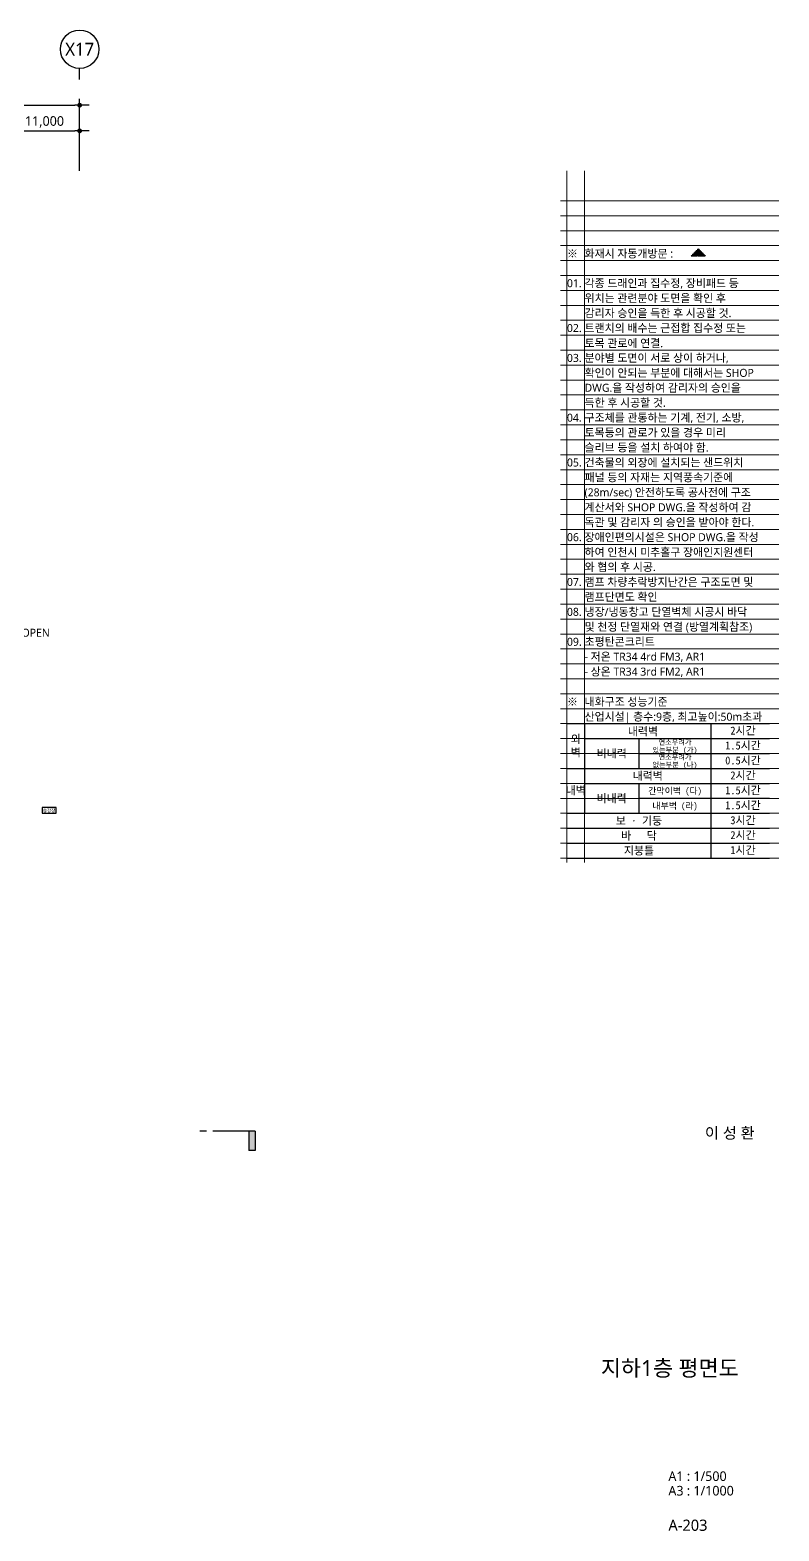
# Model space of a CAD drawing. Header units: millimetres. Extents: x 3546612 to 5615882, y 547008 to 3162891.
# Drawn here: x 5034356 to 5151369, y 1146445 to 1380891 of the extents above; entities that cross this region are included whole.
import ezdxf
from ezdxf.enums import TextEntityAlignment as Align

# ---------------------------------------------------------------- set-up
doc = ezdxf.new("R2010")
doc.units = ezdxf.units.MM
doc.linetypes.add('DASHDOTX2', pattern=[2, 1, -0.5, 0, -0.5])
for name, color, linetype, lineweight in [('A-AXIS-BUBL', 7, 'Continuous', 25), ('A-BORD-TEXT', 3, 'Continuous', 25), ('A-DIMS', 7, 'Continuous', 25), ('A-MKXS-MAK1', 3, 'Continuous', 25), ('A-MKXS-MAK2', 3, 'DASHDOTX2', 25), ('A-MKXS-TEXT1', 3, 'Continuous', 25), ('A-XXXX-TXT2', 3, 'Continuous', 25)]:
    doc.layers.add(name, color=color, linetype=linetype, lineweight=lineweight)
doc.layers.add('A-XXXX-NPLT', color=144, linetype='Continuous', lineweight=15, plot=False)
doc.styles.add('HY울릉도L', font='')
doc.styles.add('XR-평면도$0$맑은 고딕', font='malgun.ttf')
doc.styles.add('돋움체', font='')
doc.styles.add('맑은 고딕', font='malgun.ttf')
doc.styles.add('맑은고딕', font='malgun.ttf')
doc.styles.get('HY울릉도L').set_extended_font_data('HYwulM')
doc.styles.get('돋움체').set_extended_font_data('DotumChe')
doc.dimstyles.new('CDIM', dxfattribs={"dimtxt": 3, "dimasz": 1.5, "dimexe": 2, "dimexo": 1, "dimgap": 1, "dimtad": 1, "dimdec": 0, "dimrnd": 0.5, "dimzin": 0, "dimdsep": 32, "dimlunit": 6, "dimtxsty": 'HY울릉도L', "dimblk1": '_CIDOT', "dimblk2": '_CIDOT', "dimsah": 1, "dimcen": 5.5, "dimclrd": 2, "dimclre": 2, "dimclrt": 7, "dimadec": 0, "dimazin": 0, "dimtfac": 1, "dimtdec": 0, "dimtix": 1, "dimtmove": 2, "dimatfit": 1, "dimldrblk": '_CIDOT', "dimfxl": 1, "dimtolj": 1, "dimtzin": 0, "dimlwd": -1, "dimarcsym": 0})

# ---------------------------------------------------------------- blocks, each defined once
blk = doc.blocks.new('_CIDOT')
at = {"color": 0, "linetype": 'ByBlock'}
blk.add_line((2, 0), (-1, 0), dxfattribs=at)
at = {"color": 0, "linetype": 'ByBlock', "const_width": 0.5}
blk.add_lwpolyline([(-0.25, 0, 1), (0.25, 0, 1)], format="xyb", close=True, dxfattribs=at)
blk = doc.blocks.new('*D43')
at = {"layer": 'A-DIMS', "lineweight": -2, "transparency": 16777216}
for p, q in [((126693, 255621), (126693, 266871)), ((302693, 255621), (302693, 266871))]:
    blk.add_line(p, q, dxfattribs=at)
at = {"layer": 'A-DIMS', "transparency": 16777216}
blk.add_line((127443, 265871), (301943, 265871), dxfattribs=at)
at = {"layer": 'A-DIMS', "transparency": 16777216, "xscale": 750, "yscale": 750, "zscale": 750, "rotation": 180}
blk.add_blockref('_CIDOT', (126693, 265871), dxfattribs=at)
at = {"layer": 'A-DIMS', "transparency": 16777216, "xscale": 750, "yscale": 750, "zscale": 750}
blk.add_blockref('_CIDOT', (302693, 265871), dxfattribs=at)
at = {"layer": 'A-DIMS', "color": 3, "transparency": 16777216, "insert": (214693, 267275), "char_height": 1500, "attachment_point": 5, "style": '맑은고딕'}
blk.add_mtext('\\A1;176,000', dxfattribs=at)
blk = doc.blocks.new('*D44')
at = {"layer": 'A-DIMS', "lineweight": -2, "transparency": 16777216}
for p, q in [((291693, 255621), (291693, 262871)), ((302693, 255621), (302693, 262871))]:
    blk.add_line(p, q, dxfattribs=at)
at = {"layer": 'A-DIMS', "transparency": 16777216}
blk.add_line((292443, 261871), (301943, 261871), dxfattribs=at)
at = {"layer": 'A-DIMS', "transparency": 16777216, "xscale": 750, "yscale": 750, "zscale": 750, "rotation": 180}
blk.add_blockref('_CIDOT', (291693, 261871), dxfattribs=at)
at = {"layer": 'A-DIMS', "transparency": 16777216, "xscale": 750, "yscale": 750, "zscale": 750}
blk.add_blockref('_CIDOT', (302693, 261871), dxfattribs=at)
at = {"layer": 'A-DIMS', "color": 3, "transparency": 16777216, "insert": (297193, 263275), "char_height": 1500, "attachment_point": 5, "style": '맑은고딕'}
blk.add_mtext('\\A1;11,000', dxfattribs=at)
blk = doc.blocks.new('A$C46A32BF9')
at = {"layer": 'A-MKXS-MAK1'}
blk.add_hatch(color=256, dxfattribs=at).paths.add_polyline_path([(329116, 102621), (330116, 102621), (330116, 105621), (329116, 105621)])
for p, q in [((322486, 105621), (321486, 105621)), ((330116, 105621), (323486, 105621)), ((329116, 105621), (329116, 102621)), ((330116, 105621), (330116, 102621)), ((330116, 102621), (329116, 102621))]:
    blk.add_line(p, q, dxfattribs=at)
blk = doc.blocks.new('글_승강장')
at = {"layer": 'A-XXXX-TXT2', "color": 0, "ltscale": 100}
blk.add_lwpolyline([(-1100, 450), (-1100, -450), (1100, -450), (1100, 450)], close=True, dxfattribs=at)
at = {"layer": 'A-XXXX-TXT2', "ltscale": 100, "style": 'XR-평면도$0$맑은 고딕'}
blk.add_text('승강장', height=500, dxfattribs=at).set_placement((0, 0), align=Align.MIDDLE_CENTER)
blk = doc.blocks.new('NOTE(220317)')
at = {"layer": 'A-XXXX-NPLT'}
for p, q in [((1010649.8, 179732.7), (1010649.8, 175412.7)), ((1010759.8, 179732.7), (1010759.8, 175412.7)), ((1010609.8, 179546.1), (1011974.8, 179546.1)), ((1010609.8, 179452.7), (1011974.8, 179452.7)), ((1010609.8, 179359.4), (1011974.8, 179359.4)), ((1010609.8, 179266.1), (1011974.8, 179266.1)), ((1010609.8, 179172.7), (1011974.8, 179172.7)), ((1010609.8, 179079.4), (1011974.8, 179079.4)), ((1010609.8, 178986.1), (1011974.8, 178986.1)), ((1010609.8, 178892.7), (1011974.8, 178892.7)), ((1010609.8, 178799.4), (1011974.8, 178799.4)), ((1010609.8, 178706.1), (1011974.8, 178706.1)), ((1010609.8, 178612.7), (1011974.8, 178612.7)), ((1010609.8, 178519.4), (1011974.8, 178519.4)), ((1010609.8, 178426.1), (1011974.8, 178426.1)), ((1010609.8, 178332.7), (1011974.8, 178332.7)), ((1010609.8, 178239.4), (1011974.8, 178239.4)), ((1010609.8, 178146.1), (1011974.8, 178146.1)), ((1010609.8, 178052.7), (1011974.8, 178052.7)), ((1010609.8, 177959.4), (1011974.8, 177959.4)), ((1010609.8, 177866.1), (1011974.8, 177866.1)), ((1010609.8, 177772.7), (1011974.8, 177772.7)), ((1010609.8, 177679.4), (1011974.8, 177679.4)), ((1010609.8, 177586.1), (1011974.8, 177586.1)), ((1010609.8, 177492.7), (1011974.8, 177492.7)), ((1010609.8, 177399.4), (1011974.8, 177399.4)), ((1010609.8, 177306.1), (1011974.8, 177306.1)), ((1010609.8, 177212.7), (1011974.8, 177212.7)), ((1010609.8, 177119.4), (1011974.8, 177119.4)), ((1010609.8, 177026.1), (1011974.8, 177026.1)), ((1010609.8, 176932.7), (1011974.8, 176932.7)), ((1010609.8, 176839.4), (1011974.8, 176839.4)), ((1010609.8, 176746.1), (1011974.8, 176746.1)), ((1010609.8, 176652.7), (1011974.8, 176652.7)), ((1010609.8, 176559.4), (1011974.8, 176559.4)), ((1010609.8, 176466.1), (1011974.8, 176466.1)), ((1010609.8, 176372.7), (1011974.8, 176372.7)), ((1010609.8, 176279.4), (1011974.8, 176279.4)), ((1010609.8, 176186.1), (1011974.8, 176186.1)), ((1010609.8, 176092.7), (1011974.8, 176092.7)), ((1010609.8, 175999.4), (1011974.8, 175999.4)), ((1010609.8, 175906.1), (1011974.8, 175906.1)), ((1010609.8, 175812.7), (1011974.8, 175812.7)), ((1010609.8, 175719.4), (1011974.8, 175719.4)), ((1010609.8, 175626.1), (1011974.8, 175626.1)), ((1010609.8, 175532.7), (1011974.8, 175532.7)), ((1010609.8, 175439.4), (1011974.8, 175439.4))]:
    blk.add_line(p, q, dxfattribs=at)
blk = doc.blocks.new('NOTE_평면도')
h = blk.add_hatch(color=240)
h.dxf.hatch_style = 1
h.paths.add_polyline_path([(8008.9, 4986.8), (7986.9, 5008.8), (7964.9, 4986.8)])
for points in [[(7576.5, 3525.6), (8209, 3525.6)], [(7631.5, 3525.6), (7631.5, 3245.6)], [(8026.5, 3525.6), (8026.5, 3105.6)], [(7631.5, 3478.9), (8209, 3478.9)], [(7801.5, 3478.9), (7801.5, 3385.6)], [(7801.5, 3432.3), (8209, 3432.3)], [(7576.5, 3385.6), (8209, 3385.6)], [(7631.5, 3338.9), (8209, 3338.9)], [(7801.5, 3338.9), (7801.5, 3245.6)], [(7801.5, 3292.3), (8209, 3292.3)], [(7576.5, 3245.6), (8209, 3245.6)], [(7576.5, 3198.9), (8209, 3198.9)], [(7576.5, 3152.3), (8209, 3152.3)], [(7576.5, 3105.6), (8209, 3105.6)]]:
    blk.add_lwpolyline(points)
at = {"layer": 'A-MKXS-MAK2', "color": 240}
blk.add_lwpolyline([(8008.9, 4986.8), (7986.9, 5008.8), (7964.9, 4986.8)], close=True, dxfattribs=at)
at = {"layer": 'A-XXXX-TXT2', "style": '맑은 고딕'}
for s, p in [('※', (7576.5, 4993.9)), ('화재시 자동개방문 : ', (7631.5, 4993.9)), ('01.', (7576.5, 4901.4)), ('각종 드래인과 집수정, 장비패드 등', (7631.5, 4901.4)), ('위치는 관련분야 도면을 확인 후', (7631.5, 4854.8)), ('감리자 승인을 득한 후 시공할 것.', (7631.5, 4808.1)), ('02.', (7576.5, 4761.4)), ('트랜치의 배수는 근접합 집수정 또는', (7631.5, 4761.4)), ('토목 관로에 연결.', (7631.5, 4713.9)), ('03.', (7576.5, 4668.1)), ('분야별 도면이 서로 상이 하거나,', (7631.5, 4668.1)), ('확인이 안되는 부분에 대해서는 SHOP', (7631.5, 4621.4)), ('DWG.을 작성하여 감리자의 승인을', (7631.5, 4574.8)), ('득한 후 시공할 것.', (7631.5, 4528.1)), ('04.', (7576.5, 4481.4)), ('구조체를 관통하는 기계, 전기, 소방,', (7631.5, 4481.4)), ('토목등의 관로가 있을 경우 미리', (7631.5, 4434.8)), ('슬리브 등을 설치 하여야 함.', (7631.5, 4388.1)), ('05.', (7576.5, 4341.4)), ('건축물의 외장에 설치되는 샌드위치', (7631.5, 4341.4)), ('패널 등의 자재는 지역풍속기준에', (7631.5, 4294.8)), ('(28m/sec) 안전하도록 공사전에 구조', (7631.5, 4248.1)), ('계산서와 SHOP DWG.을 작성하여 감', (7631.5, 4201.4)), ('독관 및 감리자 의 승인을 받아야 한다.', (7631.5, 4154.8)), ('06.', (7576.5, 4108.1)), ('장애인편의시설은 SHOP DWG.을 작성', (7631.5, 4108.1)), ('하여 인천시 미추홀구 장애인지원센터', (7631.5, 4061.4)), ('와 협의 후 시공.', (7631.5, 4014.8)), ('07.', (7576.5, 3968.1)), ('램프 차량추락방지난간은 구조도면 및', (7631.5, 3968.1)), ('램프단면도 확인', (7631.5, 3921.4)), ('08.', (7576.5, 3874.8)), ('냉장/냉동창고 단열벽체 시공시 바닥', (7631.5, 3874.8)), ('및 천정 단열재와 연결 (방열계획참조)', (7631.5, 3828.1)), ('09.', (7576.5, 3781.4)), ('초평탄콘크리트', (7631.5, 3781.4)), ('- 저온 TR34 4rd FM3, AR1', (7631.5, 3734.8)), ('- 상온 TR34 3rd FM2, AR1', (7631.5, 3688.1)), ('※', (7576.5, 3593.9)), ('내화구조 성능기준', (7631.5, 3593.9)), ('산업시설| 층수:9층, 최고높이:50m초과', (7631.5, 3547.2))]:
    blk.add_text(s, height=25, dxfattribs=at).set_placement(p, align=Align.MIDDLE_LEFT)
at = {"layer": 'A-XXXX-TXT2', "style": '돋움체'}
for s, height, p in [('내력벽', 25, (7813.7, 3501.4)), ('2시간', 25, (8126.5, 3503.9)), ('연소우려가', 16, (7914, 3467.6)), ('1.5시간', 25, (8126.5, 3457.3)), ('비내력', 25, (7716.5, 3432.3)), ('있는부분 (가)', 16, (7914, 3443.6)), ('연소우려가', 16, (7914, 3420.9)), ('0.5시간', 25, (8126.5, 3410.6)), ('내력벽', 25, (7829, 3362.3)), ('없는부분 (나)', 16, (7914, 3396.9)), ('2시간', 25, (8126.5, 3363.9)), ('1.5시간', 25, (8126.5, 3317.3)), ('비내력', 25, (7716.1, 3292.3)), ('간막이벽 (다)', 20, (7914, 3315.6)), ('1.5시간', 25, (8126.5, 3270.6)), ('보 · 기둥', 25, (7801.5, 3222.3)), ('내부벽 (라)', 20, (7914, 3268.9)), ('3시간', 25, (8126.5, 3223.9)), ('바   닥', 25, (7801.5, 3175.6)), ('2시간', 25, (8126.5, 3177.3)), ('지붕틀', 25, (7801.5, 3128.9)), ('1시간', 25, (8126.5, 3130.6))]:
    blk.add_text(s, height=height, dxfattribs=at).set_placement(p, align=Align.MIDDLE_CENTER)
at = {"layer": 'A-XXXX-TXT2', "char_height": 25, "attachment_point": 5, "style": '맑은 고딕'}
for s, width, insert in [('{\\fDotumChe|b0|i0|c129|p49;외\\P벽}', 24.9, (7604, 3455.1)), ('{\\fDotumChe|b0|i0|c129|p49;내벽}', 25, (7604, 3315.6))]:
    blk.add_mtext_dynamic_manual_height_columns(s, width=width, gutter_width=125, heights=[0], dxfattribs=dict(at, insert=insert))
blk = doc.blocks.new('DIM(210222)')
blk.add_line((302693, 269870.6), (302693, 271620.6))
at = {"layer": 'A-AXIS-BUBL', "ltscale": 0.2}
blk.add_circle((302693, 274620.6), 3000, dxfattribs=at)
at = {"layer": 'A-XXXX-TXT2', "ltscale": 0.2, "style": '맑은고딕'}
blk.add_text('X17', height=2000, dxfattribs=at).set_placement((302693, 274620.6), align=Align.MIDDLE)
at = {"layer": 'A-DIMS'}
for p1, distance, picture, middle in [((126693, 255120.6), 10750, '*D43', (214693, 267275.5)), ((291693, 255120.6), 6750, '*D44', (297193, 263275.5))]:
    dim = blk.add_aligned_dim(p1=p1, p2=(302693, 255120.6), distance=distance, dimstyle='CDIM', override={"dimscale": 500, "dimtxsty": '맑은고딕', "dimclrd": 256, "dimclre": 256, "dimclrt": 3}, dxfattribs=at)
    dim.commit()
    dim.dimension.update_dxf_attribs({"geometry": picture, "text_midpoint": middle})

msp = doc.modelspace()

# ---------------------------------------------------------------- block references
for name, p in [('DIM(210222)', (4739418.8, 1103270.6)), ('A$C46A32BF9', (4739418.8, 1103270.6)), ('글_승강장', (5037336.8, 1258991.2))]:
    msp.add_blockref(name, p)
for name, p, xscale, yscale, zscale in [('NOTE(220317)', (-20148001.6, -3134435.1), 25, 25, 25), ('NOTE_평면도', (4739418.8, 1096270.6), 50, 50, 50)]:
    msp.add_blockref(name, p, dxfattribs=dict(xscale=xscale, yscale=yscale, zscale=zscale))

# ---------------------------------------------------------------- texts
at = {"layer": 'A-BORD-TEXT', "style": '맑은고딕'}
msp.add_text('이 성 환', height=1750, dxfattribs=at).set_placement((5147561.5, 1207731.8), align=Align.RIGHT)
msp.add_text('지하1층 평면도', height=2500, dxfattribs=at).set_placement((5134306.3, 1171883.1), align=Align.MIDDLE_CENTER)
for s, height, p in [('A1 : 1/500', 1500, (5134091.6, 1154255)), ('A3 : 1/1000', 1500, (5134091.6, 1151987.6)), ('A-203', 1750, (5134091.6, 1146469.4))]:
    msp.add_text(s, height=height, dxfattribs=at).set_placement(p)
at = {"layer": 'A-MKXS-TEXT1', "style": '맑은고딕'}
msp.add_text('상부OPEN', height=1250, dxfattribs=at).set_placement((5029906.2, 1286749.8), align=Align.MIDDLE_LEFT)

doc.saveas('drawing.dxf')
